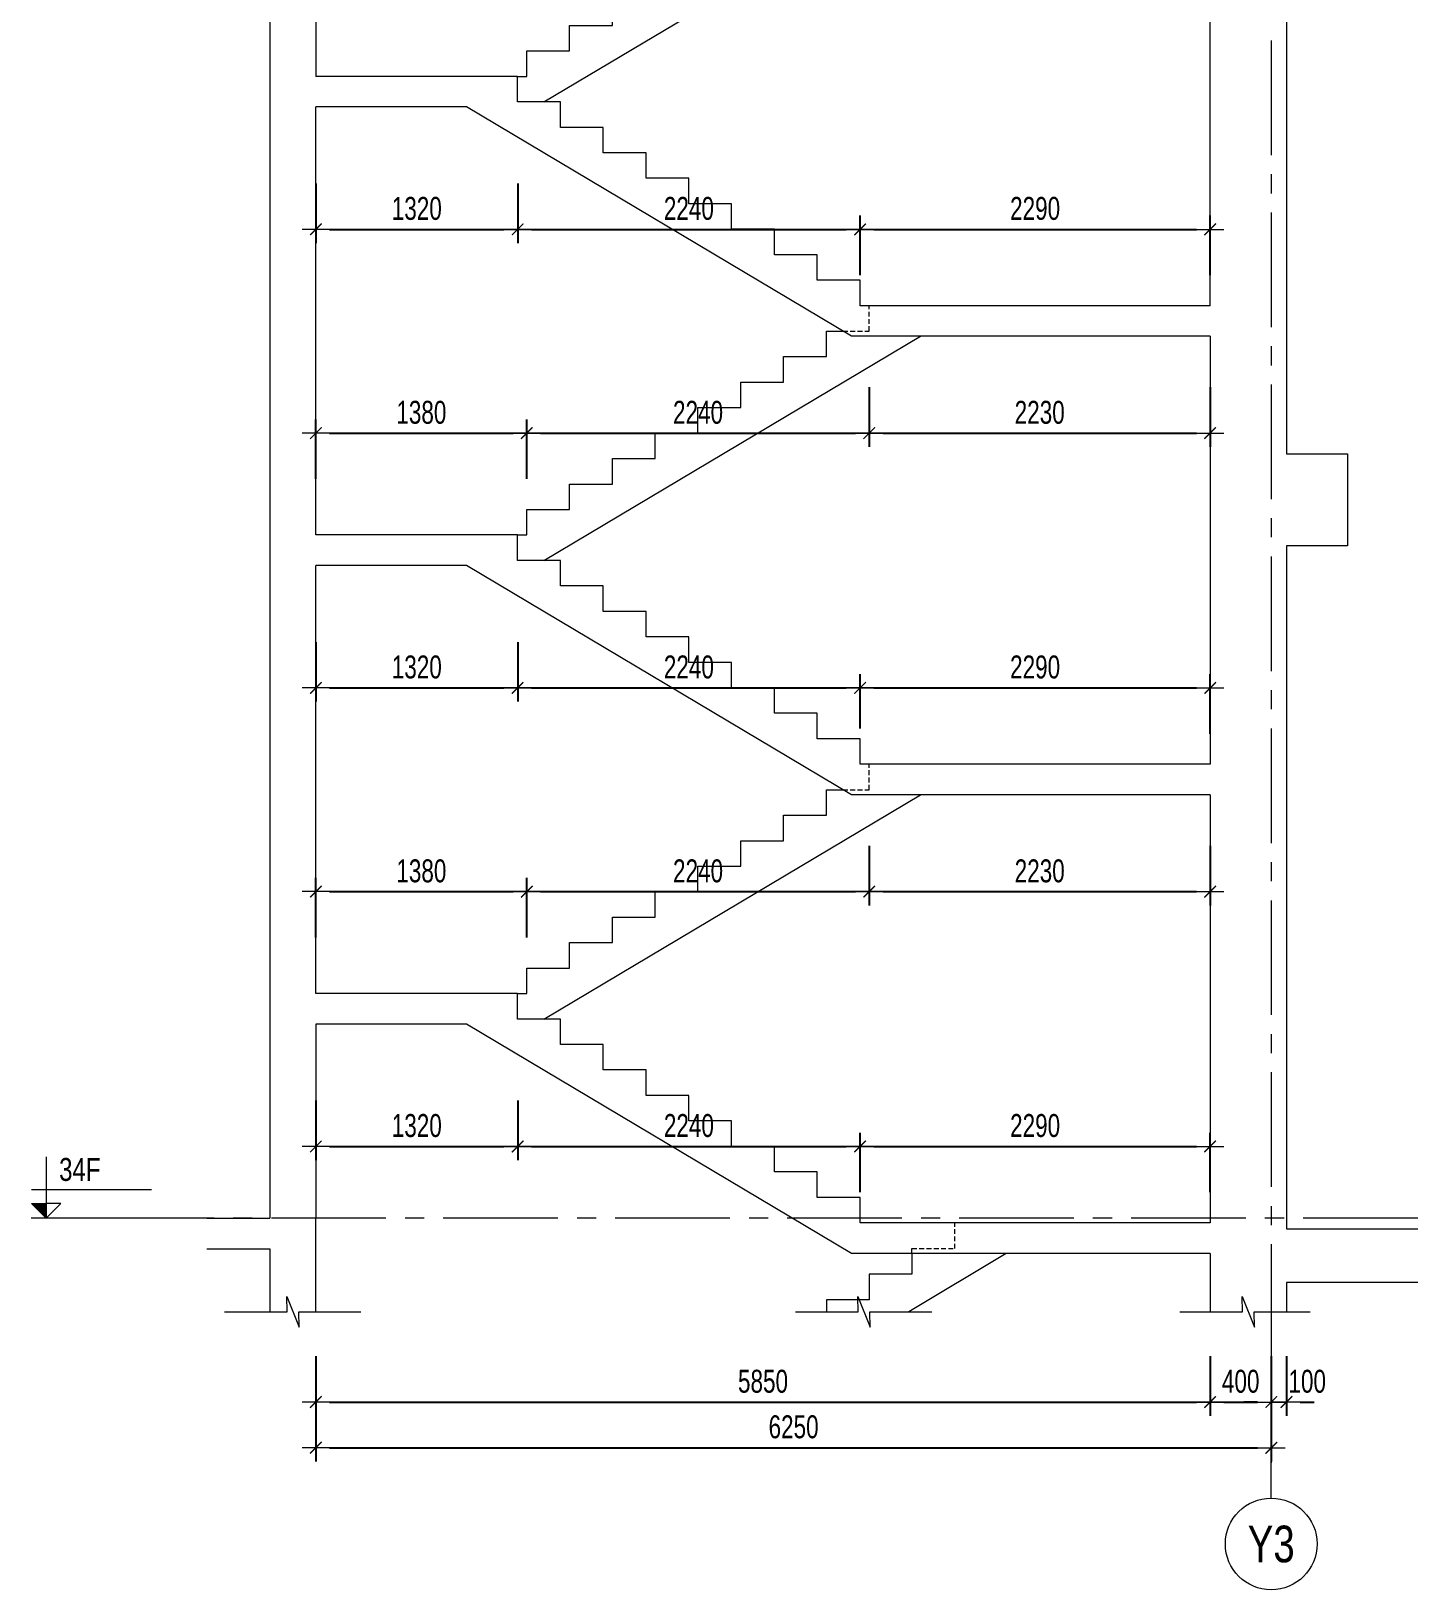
# Model space of a CAD drawing. Header units: millimetres. Extents: x -179076 to 254975, y -18667 to 296191.
# Drawn here: x 92731 to 101803, y 227612 to 237809 of the extents above; entities that cross this region are included whole.
import ezdxf
from ezdxf.enums import TextEntityAlignment as Align

# ---------------------------------------------------------------- set-up
doc = ezdxf.new("R2010")
doc.units = ezdxf.units.MM
doc.linetypes.add('CENTER2', pattern=[1.125, 0.75, -0.125, 0.125, -0.125])
doc.linetypes.add('HIDDEN2', pattern=[4.7625, 3.175, -1.5875])
doc.layers.get('Defpoints').update_dxf_attribs({"color": 151, "lineweight": 9})
for name, color, linetype, lineweight in [('NDC_S_ANNO', 7, 'Continuous', 20), ('NDC_S_AXIS', 5, 'CENTER2', 13), ('NDC_S_CONTINUOUS', 3, 'Continuous', 20), ('NDC_S_DIM', 1, 'Continuous', 15), ('NDC_S_HIDDEN', 8, 'HIDDEN2', 13), ('NDC_S_SLAB', 2, 'Continuous', 20), ('NDC_S_SYMBOL', 1, 'Continuous', 15), ('NDC_S_TEXT SYMBOL', 7, 'Continuous', 20), ('NDC_S_VN TEXT', 7, 'Continuous', 20)]:
    doc.layers.add(name, color=color, linetype=linetype, lineweight=lineweight)
doc.styles.add('NDC_ANNO', font='', dxfattribs={"width": 0.8})
doc.styles.add('NDC_DIM', font='', dxfattribs={"width": 0.75})
doc.styles.get('NDC_ANNO').set_extended_font_data('Dotum')
doc.styles.get('NDC_DIM').set_extended_font_data('Dotum')
doc.dimstyles.new('NDC_dim_60', dxfattribs={"dimscale": 60, "dimtxt": 2.5, "dimasz": 1.5, "dimexe": 1.5, "dimexo": 2.5, "dimgap": 1, "dimtad": 1, "dimdec": 0, "dimzin": 0, "dimdsep": 46, "dimtxsty": 'NDC_DIM', "dimblk": 'DIMMARK', "dimcen": 0.09, "dimdle": 1.2, "dimclrd": 1, "dimclre": 1, "dimclrt": 3, "dimadec": 0, "dimazin": 0, "dimtfac": 1, "dimtdec": 0, "dimtix": 1, "dimtofl": 0, "dimtmove": 0, "dimatfit": 3, "dimfxl": 5, "dimfxlon": 1, "dimtolj": 1, "dimtzin": 0, "dimarcsym": 0})

# ---------------------------------------------------------------- blocks, each defined once
blk = doc.blocks.new('kata_block_CT')
at = {"layer": 'NDC_S_ANNO'}
blk.add_hatch(color=3, dxfattribs=at).paths.add_polyline_path([(0, 1.6), (-1.61, 1.6), (0, 0)])
at = {"layer": 'NDC_S_ANNO', "ltscale": 50}
h = blk.add_hatch(dxfattribs=at)
h.set_pattern_fill('ANSI31', color=256, scale=1.406, style=0)
h.paths.add_polyline_path([(0, 1.6), (0, 0), (1.61, 1.6)])
for p, q in [((-1.59, 3.14), (11.47, 3.14)), ((11.56, 0), (-1.64, 0))]:
    blk.add_line(p, q, dxfattribs=at)
for points in [[(0, 6.69), (0, 0)], [(0, 0), (-1.61, 1.6), (0, 1.6)], [(0, 0), (1.61, 1.6), (0, 1.6)]]:
    blk.add_lwpolyline(points, dxfattribs=at)
at = {"layer": 'NDC_S_ANNO', "color": 8, "ltscale": 50}
blk.add_lwpolyline([(0, 0), (-1.61, 1.6), (0, 1.6)], dxfattribs=at)
at = {"layer": 'NDC_S_TEXT SYMBOL', "color": 3, "style": 'NDC_ANNO', "width": 0.8}
blk.add_attdef('CT', (1.41, 4.07), '', height=2.5, dxfattribs=at)
blk = doc.blocks.new('DIMMARK')
at = {"layer": 'NDC_S_DIM', "color": 1}
blk.add_line((-1.5, 0), (1, 0), dxfattribs=at)
at = {"layer": 'NDC_S_DIM', "color": 2, "const_width": 0.1}
blk.add_lwpolyline([(-0.42, -0.42), (0.42, 0.42)], dxfattribs=at)
blk = doc.blocks.new('*D898')
at = {"layer": 'Defpoints', "color": 0, "transparency": 16777216}
for p in [(94594, 230096), (100444, 230096), (100444, 228841)]:
    blk.add_point(p, dxfattribs=at)
at = {"layer": 'NDC_S_DIM', "color": 1, "lineweight": -2, "transparency": 16777216}
for p, q in [((94594, 229141), (94594, 228751)), ((100444, 229141), (100444, 228751)), ((94684, 228841), (100354, 228841))]:
    blk.add_line(p, q, dxfattribs=at)
at = {"layer": 'NDC_S_DIM', "color": 1, "lineweight": -2, "transparency": 16777216, "xscale": 90, "yscale": 90, "zscale": 90, "rotation": 180}
blk.add_blockref('DIMMARK', (94594, 228841), dxfattribs=at)
at = {"layer": 'NDC_S_DIM', "color": 1, "lineweight": -2, "transparency": 16777216, "xscale": 90, "yscale": 90, "zscale": 90}
blk.add_blockref('DIMMARK', (100444, 228841), dxfattribs=at)
at = {"layer": 'NDC_S_DIM', "color": 3, "transparency": 16777216, "insert": (97519, 228976), "char_height": 150, "attachment_point": 5, "style": 'NDC_DIM'}
blk.add_mtext('\\A1;5850', dxfattribs=at)
blk = doc.blocks.new('*D899')
at = {"layer": 'Defpoints', "color": 0, "transparency": 16777216}
for p in [(100844, 230446), (100444, 230096), (100844, 228841)]:
    blk.add_point(p, dxfattribs=at)
at = {"layer": 'NDC_S_DIM', "color": 1, "lineweight": -2, "transparency": 16777216}
for p, q in [((100444, 229141), (100444, 228751)), ((100844, 229141), (100844, 228751)), ((100534, 228841), (100754, 228841))]:
    blk.add_line(p, q, dxfattribs=at)
at = {"layer": 'NDC_S_DIM', "color": 1, "lineweight": -2, "transparency": 16777216, "xscale": 90, "yscale": 90, "zscale": 90, "rotation": 180}
blk.add_blockref('DIMMARK', (100444, 228841), dxfattribs=at)
at = {"layer": 'NDC_S_DIM', "color": 1, "lineweight": -2, "transparency": 16777216, "xscale": 90, "yscale": 90, "zscale": 90}
blk.add_blockref('DIMMARK', (100844, 228841), dxfattribs=at)
at = {"layer": 'NDC_S_DIM', "color": 3, "transparency": 16777216, "insert": (100644, 228976), "char_height": 150, "attachment_point": 5, "style": 'NDC_DIM'}
blk.add_mtext('\\A1;400', dxfattribs=at)
blk = doc.blocks.new('*D900')
at = {"layer": 'Defpoints', "color": 0, "transparency": 16777216}
for p in [(100844, 230446), (94594, 230096), (100844, 228542)]:
    blk.add_point(p, dxfattribs=at)
at = {"layer": 'NDC_S_DIM', "color": 1, "lineweight": -2, "transparency": 16777216}
for p, q in [((94594, 228842), (94594, 228452)), ((100844, 228842), (100844, 228452)), ((94684, 228542), (100754, 228542))]:
    blk.add_line(p, q, dxfattribs=at)
at = {"layer": 'NDC_S_DIM', "color": 1, "lineweight": -2, "transparency": 16777216, "xscale": 90, "yscale": 90, "zscale": 90, "rotation": 180}
blk.add_blockref('DIMMARK', (94594, 228542), dxfattribs=at)
at = {"layer": 'NDC_S_DIM', "color": 1, "lineweight": -2, "transparency": 16777216, "xscale": 90, "yscale": 90, "zscale": 90}
blk.add_blockref('DIMMARK', (100844, 228542), dxfattribs=at)
at = {"layer": 'NDC_S_DIM', "color": 3, "transparency": 16777216, "insert": (97719, 228678), "char_height": 150, "attachment_point": 5, "style": 'NDC_DIM'}
blk.add_mtext('\\A1;6250', dxfattribs=at)
blk = doc.blocks.new('*U187')
at = {"layer": 'NDC_S_SYMBOL'}
blk.add_line((0, 5), (0, 9), dxfattribs=at)
blk.add_circle((0, 0), 5, dxfattribs=at)
at = {"layer": 'NDC_S_TEXT SYMBOL', "color": 7, "style": 'NDC_ANNO', "width": 0.8}
blk.add_attdef('GRID', text='', height=4, dxfattribs=at).set_placement((0, 0), align=Align.MIDDLE)
blk = doc.blocks.new('*D901')
at = {"layer": 'Defpoints', "color": 0, "transparency": 16777216}
for p in [(100844, 230446), (100944, 229431), (100944, 228841)]:
    blk.add_point(p, dxfattribs=at)
at = {"layer": 'NDC_S_DIM', "color": 1, "lineweight": -2, "transparency": 16777216}
for p, q in [((100844, 229141), (100844, 228751)), ((100944, 229141), (100944, 228751)), ((100754, 228841), (100664, 228841)), ((101034, 228841), (101124, 228841))]:
    blk.add_line(p, q, dxfattribs=at)
at = {"layer": 'NDC_S_DIM', "color": 1, "lineweight": -2, "transparency": 16777216, "xscale": 90, "yscale": 90, "zscale": 90}
blk.add_blockref('DIMMARK', (100844, 228841), dxfattribs=at)
at = {"layer": 'NDC_S_DIM', "color": 1, "lineweight": -2, "transparency": 16777216, "xscale": 90, "yscale": 90, "zscale": 90, "rotation": 180}
blk.add_blockref('DIMMARK', (100944, 228841), dxfattribs=at)
at = {"layer": 'NDC_S_DIM', "color": 3, "transparency": 16777216, "insert": (101079, 228976), "char_height": 150, "attachment_point": 5, "style": 'NDC_DIM'}
blk.add_mtext('\\A1;100', dxfattribs=at)
blk = doc.blocks.new('*D1055')
at = {"layer": 'Defpoints', "color": 0, "transparency": 16777216}
for p in [(94594, 231513), (95914, 231513), (95914, 230513)]:
    blk.add_point(p, dxfattribs=at)
at = {"layer": 'NDC_S_DIM', "color": 1, "lineweight": -2, "transparency": 16777216}
for p, q in [((94594, 230813), (94594, 230423)), ((95914, 230813), (95914, 230423)), ((94684, 230513), (95824, 230513))]:
    blk.add_line(p, q, dxfattribs=at)
at = {"layer": 'NDC_S_DIM', "color": 1, "lineweight": -2, "transparency": 16777216, "xscale": 90, "yscale": 90, "zscale": 90, "rotation": 180}
blk.add_blockref('DIMMARK', (94594, 230513), dxfattribs=at)
at = {"layer": 'NDC_S_DIM', "color": 1, "lineweight": -2, "transparency": 16777216, "xscale": 90, "yscale": 90, "zscale": 90}
blk.add_blockref('DIMMARK', (95914, 230513), dxfattribs=at)
at = {"layer": 'NDC_S_DIM', "color": 3, "transparency": 16777216, "insert": (95254, 230649), "char_height": 150, "attachment_point": 5, "style": 'NDC_DIM'}
blk.add_mtext('\\A1;1320', dxfattribs=at)
blk = doc.blocks.new('*D1056')
at = {"layer": 'Defpoints', "color": 0, "transparency": 16777216}
for p in [(95914, 231513), (98154, 230513), (98154, 230013)]:
    blk.add_point(p, dxfattribs=at)
at = {"layer": 'NDC_S_DIM', "color": 1, "lineweight": -2, "transparency": 16777216}
for p, q in [((95914, 230813), (95914, 230423)), ((98154, 230213), (98154, 230603)), ((96004, 230513), (98064, 230513))]:
    blk.add_line(p, q, dxfattribs=at)
at = {"layer": 'NDC_S_DIM', "color": 1, "lineweight": -2, "transparency": 16777216, "xscale": 90, "yscale": 90, "zscale": 90, "rotation": 180}
blk.add_blockref('DIMMARK', (95914, 230513), dxfattribs=at)
at = {"layer": 'NDC_S_DIM', "color": 1, "lineweight": -2, "transparency": 16777216, "xscale": 90, "yscale": 90, "zscale": 90}
blk.add_blockref('DIMMARK', (98154, 230513), dxfattribs=at)
at = {"layer": 'NDC_S_DIM', "color": 3, "transparency": 16777216, "insert": (97034, 230649), "char_height": 150, "attachment_point": 5, "style": 'NDC_DIM'}
blk.add_mtext('\\A1;2240', dxfattribs=at)
blk = doc.blocks.new('*D1057')
at = {"layer": 'Defpoints', "color": 0, "transparency": 16777216}
for p in [(100444, 230513), (98154, 230013), (100444, 230013)]:
    blk.add_point(p, dxfattribs=at)
at = {"layer": 'NDC_S_DIM', "color": 1, "lineweight": -2, "transparency": 16777216}
for p, q in [((98154, 230213), (98154, 230603)), ((100444, 230213), (100444, 230603)), ((98244, 230513), (100354, 230513))]:
    blk.add_line(p, q, dxfattribs=at)
at = {"layer": 'NDC_S_DIM', "color": 1, "lineweight": -2, "transparency": 16777216, "xscale": 90, "yscale": 90, "zscale": 90, "rotation": 180}
blk.add_blockref('DIMMARK', (98154, 230513), dxfattribs=at)
at = {"layer": 'NDC_S_DIM', "color": 1, "lineweight": -2, "transparency": 16777216, "xscale": 90, "yscale": 90, "zscale": 90}
blk.add_blockref('DIMMARK', (100444, 230513), dxfattribs=at)
at = {"layer": 'NDC_S_DIM', "color": 3, "transparency": 16777216, "insert": (99299, 230649), "char_height": 150, "attachment_point": 5, "style": 'NDC_DIM'}
blk.add_mtext('\\A1;2290', dxfattribs=at)
blk = doc.blocks.new('*D1058')
at = {"layer": 'Defpoints', "color": 0, "transparency": 16777216}
for p in [(95974, 232180), (94594, 231513), (95974, 231513)]:
    blk.add_point(p, dxfattribs=at)
at = {"layer": 'NDC_S_DIM', "color": 1, "lineweight": -2, "transparency": 16777216}
for p, q in [((94594, 231880), (94594, 232270)), ((95974, 231880), (95974, 232270)), ((94684, 232180), (95884, 232180))]:
    blk.add_line(p, q, dxfattribs=at)
at = {"layer": 'NDC_S_DIM', "color": 1, "lineweight": -2, "transparency": 16777216, "xscale": 90, "yscale": 90, "zscale": 90, "rotation": 180}
blk.add_blockref('DIMMARK', (94594, 232180), dxfattribs=at)
at = {"layer": 'NDC_S_DIM', "color": 1, "lineweight": -2, "transparency": 16777216, "xscale": 90, "yscale": 90, "zscale": 90}
blk.add_blockref('DIMMARK', (95974, 232180), dxfattribs=at)
at = {"layer": 'NDC_S_DIM', "color": 3, "transparency": 16777216, "insert": (95284, 232315), "char_height": 150, "attachment_point": 5, "style": 'NDC_DIM'}
blk.add_mtext('\\A1;1380', dxfattribs=at)
blk = doc.blocks.new('*D1059')
at = {"layer": 'Defpoints', "color": 0, "transparency": 16777216}
for p in [(98214, 232847), (98214, 232180), (95974, 231513)]:
    blk.add_point(p, dxfattribs=at)
at = {"layer": 'NDC_S_DIM', "color": 1, "lineweight": -2, "transparency": 16777216}
for p, q in [((98214, 232480), (98214, 232090)), ((95974, 231880), (95974, 232270)), ((96064, 232180), (98124, 232180))]:
    blk.add_line(p, q, dxfattribs=at)
at = {"layer": 'NDC_S_DIM', "color": 1, "lineweight": -2, "transparency": 16777216, "xscale": 90, "yscale": 90, "zscale": 90, "rotation": 180}
blk.add_blockref('DIMMARK', (95974, 232180), dxfattribs=at)
at = {"layer": 'NDC_S_DIM', "color": 1, "lineweight": -2, "transparency": 16777216, "xscale": 90, "yscale": 90, "zscale": 90}
blk.add_blockref('DIMMARK', (98214, 232180), dxfattribs=at)
at = {"layer": 'NDC_S_DIM', "color": 3, "transparency": 16777216, "insert": (97094, 232315), "char_height": 150, "attachment_point": 5, "style": 'NDC_DIM'}
blk.add_mtext('\\A1;2240', dxfattribs=at)
blk = doc.blocks.new('*D1060')
at = {"layer": 'Defpoints', "color": 0, "transparency": 16777216}
for p in [(98214, 232847), (100444, 232813), (100444, 232180)]:
    blk.add_point(p, dxfattribs=at)
at = {"layer": 'NDC_S_DIM', "color": 1, "lineweight": -2, "transparency": 16777216}
for p, q in [((98214, 232480), (98214, 232090)), ((100444, 232480), (100444, 232090)), ((98304, 232180), (100354, 232180))]:
    blk.add_line(p, q, dxfattribs=at)
at = {"layer": 'NDC_S_DIM', "color": 1, "lineweight": -2, "transparency": 16777216, "xscale": 90, "yscale": 90, "zscale": 90, "rotation": 180}
blk.add_blockref('DIMMARK', (98214, 232180), dxfattribs=at)
at = {"layer": 'NDC_S_DIM', "color": 1, "lineweight": -2, "transparency": 16777216, "xscale": 90, "yscale": 90, "zscale": 90}
blk.add_blockref('DIMMARK', (100444, 232180), dxfattribs=at)
at = {"layer": 'NDC_S_DIM', "color": 3, "transparency": 16777216, "insert": (99329, 232315), "char_height": 150, "attachment_point": 5, "style": 'NDC_DIM'}
blk.add_mtext('\\A1;2230', dxfattribs=at)
blk = doc.blocks.new('*D1061')
at = {"layer": 'Defpoints', "color": 0, "transparency": 16777216}
for p in [(94594, 234513), (95914, 234513), (95914, 233513)]:
    blk.add_point(p, dxfattribs=at)
at = {"layer": 'NDC_S_DIM', "color": 1, "lineweight": -2, "transparency": 16777216}
for p, q in [((94594, 233813), (94594, 233423)), ((95914, 233813), (95914, 233423)), ((94684, 233513), (95824, 233513))]:
    blk.add_line(p, q, dxfattribs=at)
at = {"layer": 'NDC_S_DIM', "color": 1, "lineweight": -2, "transparency": 16777216, "xscale": 90, "yscale": 90, "zscale": 90, "rotation": 180}
blk.add_blockref('DIMMARK', (94594, 233513), dxfattribs=at)
at = {"layer": 'NDC_S_DIM', "color": 1, "lineweight": -2, "transparency": 16777216, "xscale": 90, "yscale": 90, "zscale": 90}
blk.add_blockref('DIMMARK', (95914, 233513), dxfattribs=at)
at = {"layer": 'NDC_S_DIM', "color": 3, "transparency": 16777216, "insert": (95254, 233649), "char_height": 150, "attachment_point": 5, "style": 'NDC_DIM'}
blk.add_mtext('\\A1;1320', dxfattribs=at)
blk = doc.blocks.new('*D1062')
at = {"layer": 'Defpoints', "color": 0, "transparency": 16777216}
for p in [(95914, 234513), (98154, 233513), (98154, 233097)]:
    blk.add_point(p, dxfattribs=at)
at = {"layer": 'NDC_S_DIM', "color": 1, "lineweight": -2, "transparency": 16777216}
for p, q in [((95914, 233813), (95914, 233423)), ((96004, 233513), (98064, 233513)), ((98154, 233247), (98154, 233603))]:
    blk.add_line(p, q, dxfattribs=at)
at = {"layer": 'NDC_S_DIM', "color": 1, "lineweight": -2, "transparency": 16777216, "xscale": 90, "yscale": 90, "zscale": 90, "rotation": 180}
blk.add_blockref('DIMMARK', (95914, 233513), dxfattribs=at)
at = {"layer": 'NDC_S_DIM', "color": 1, "lineweight": -2, "transparency": 16777216, "xscale": 90, "yscale": 90, "zscale": 90}
blk.add_blockref('DIMMARK', (98154, 233513), dxfattribs=at)
at = {"layer": 'NDC_S_DIM', "color": 3, "transparency": 16777216, "insert": (97034, 233649), "char_height": 150, "attachment_point": 5, "style": 'NDC_DIM'}
blk.add_mtext('\\A1;2240', dxfattribs=at)
blk = doc.blocks.new('*D1063')
at = {"layer": 'Defpoints', "color": 0, "transparency": 16777216}
for p in [(100444, 233513), (98154, 233097), (100444, 233013)]:
    blk.add_point(p, dxfattribs=at)
at = {"layer": 'NDC_S_DIM', "color": 1, "lineweight": -2, "transparency": 16777216}
for p, q in [((98154, 233247), (98154, 233603)), ((98244, 233513), (100354, 233513)), ((100444, 233213), (100444, 233603))]:
    blk.add_line(p, q, dxfattribs=at)
at = {"layer": 'NDC_S_DIM', "color": 1, "lineweight": -2, "transparency": 16777216, "xscale": 90, "yscale": 90, "zscale": 90, "rotation": 180}
blk.add_blockref('DIMMARK', (98154, 233513), dxfattribs=at)
at = {"layer": 'NDC_S_DIM', "color": 1, "lineweight": -2, "transparency": 16777216, "xscale": 90, "yscale": 90, "zscale": 90}
blk.add_blockref('DIMMARK', (100444, 233513), dxfattribs=at)
at = {"layer": 'NDC_S_DIM', "color": 3, "transparency": 16777216, "insert": (99299, 233649), "char_height": 150, "attachment_point": 5, "style": 'NDC_DIM'}
blk.add_mtext('\\A1;2290', dxfattribs=at)
blk = doc.blocks.new('*D1064')
at = {"layer": 'Defpoints', "color": 0, "transparency": 16777216}
for p in [(95974, 235180), (94594, 234513), (95974, 234513)]:
    blk.add_point(p, dxfattribs=at)
at = {"layer": 'NDC_S_DIM', "color": 1, "lineweight": -2, "transparency": 16777216}
for p, q in [((94594, 234880), (94594, 235270)), ((95974, 234880), (95974, 235270)), ((94684, 235180), (95884, 235180))]:
    blk.add_line(p, q, dxfattribs=at)
at = {"layer": 'NDC_S_DIM', "color": 1, "lineweight": -2, "transparency": 16777216, "xscale": 90, "yscale": 90, "zscale": 90, "rotation": 180}
blk.add_blockref('DIMMARK', (94594, 235180), dxfattribs=at)
at = {"layer": 'NDC_S_DIM', "color": 1, "lineweight": -2, "transparency": 16777216, "xscale": 90, "yscale": 90, "zscale": 90}
blk.add_blockref('DIMMARK', (95974, 235180), dxfattribs=at)
at = {"layer": 'NDC_S_DIM', "color": 3, "transparency": 16777216, "insert": (95284, 235315), "char_height": 150, "attachment_point": 5, "style": 'NDC_DIM'}
blk.add_mtext('\\A1;1380', dxfattribs=at)
blk = doc.blocks.new('*D1065')
at = {"layer": 'Defpoints', "color": 0, "transparency": 16777216}
for p in [(98214, 235847), (98214, 235180), (95974, 234513)]:
    blk.add_point(p, dxfattribs=at)
at = {"layer": 'NDC_S_DIM', "color": 1, "lineweight": -2, "transparency": 16777216}
for p, q in [((98214, 235480), (98214, 235090)), ((95974, 234880), (95974, 235270)), ((96064, 235180), (98124, 235180))]:
    blk.add_line(p, q, dxfattribs=at)
at = {"layer": 'NDC_S_DIM', "color": 1, "lineweight": -2, "transparency": 16777216, "xscale": 90, "yscale": 90, "zscale": 90, "rotation": 180}
blk.add_blockref('DIMMARK', (95974, 235180), dxfattribs=at)
at = {"layer": 'NDC_S_DIM', "color": 1, "lineweight": -2, "transparency": 16777216, "xscale": 90, "yscale": 90, "zscale": 90}
blk.add_blockref('DIMMARK', (98214, 235180), dxfattribs=at)
at = {"layer": 'NDC_S_DIM', "color": 3, "transparency": 16777216, "insert": (97094, 235315), "char_height": 150, "attachment_point": 5, "style": 'NDC_DIM'}
blk.add_mtext('\\A1;2240', dxfattribs=at)
blk = doc.blocks.new('*D1066')
at = {"layer": 'Defpoints', "color": 0, "transparency": 16777216}
for p in [(98214, 235847), (100444, 235813), (100444, 235180)]:
    blk.add_point(p, dxfattribs=at)
at = {"layer": 'NDC_S_DIM', "color": 1, "lineweight": -2, "transparency": 16777216}
for p, q in [((98214, 235480), (98214, 235090)), ((100444, 235480), (100444, 235090)), ((98304, 235180), (100354, 235180))]:
    blk.add_line(p, q, dxfattribs=at)
at = {"layer": 'NDC_S_DIM', "color": 1, "lineweight": -2, "transparency": 16777216, "xscale": 90, "yscale": 90, "zscale": 90, "rotation": 180}
blk.add_blockref('DIMMARK', (98214, 235180), dxfattribs=at)
at = {"layer": 'NDC_S_DIM', "color": 1, "lineweight": -2, "transparency": 16777216, "xscale": 90, "yscale": 90, "zscale": 90}
blk.add_blockref('DIMMARK', (100444, 235180), dxfattribs=at)
at = {"layer": 'NDC_S_DIM', "color": 3, "transparency": 16777216, "insert": (99329, 235315), "char_height": 150, "attachment_point": 5, "style": 'NDC_DIM'}
blk.add_mtext('\\A1;2230', dxfattribs=at)
blk = doc.blocks.new('*D1067')
at = {"layer": 'Defpoints', "color": 0, "transparency": 16777216}
for p in [(94594, 237513), (95914, 237513), (95914, 236513)]:
    blk.add_point(p, dxfattribs=at)
at = {"layer": 'NDC_S_DIM', "color": 1, "lineweight": -2, "transparency": 16777216}
for p, q in [((94594, 236813), (94594, 236423)), ((95914, 236813), (95914, 236423)), ((94684, 236513), (95824, 236513))]:
    blk.add_line(p, q, dxfattribs=at)
at = {"layer": 'NDC_S_DIM', "color": 1, "lineweight": -2, "transparency": 16777216, "xscale": 90, "yscale": 90, "zscale": 90, "rotation": 180}
blk.add_blockref('DIMMARK', (94594, 236513), dxfattribs=at)
at = {"layer": 'NDC_S_DIM', "color": 1, "lineweight": -2, "transparency": 16777216, "xscale": 90, "yscale": 90, "zscale": 90}
blk.add_blockref('DIMMARK', (95914, 236513), dxfattribs=at)
at = {"layer": 'NDC_S_DIM', "color": 3, "transparency": 16777216, "insert": (95254, 236649), "char_height": 150, "attachment_point": 5, "style": 'NDC_DIM'}
blk.add_mtext('\\A1;1320', dxfattribs=at)
blk = doc.blocks.new('*D1068')
at = {"layer": 'Defpoints', "color": 0, "transparency": 16777216}
for p in [(95914, 237513), (98154, 236513), (98154, 236013)]:
    blk.add_point(p, dxfattribs=at)
at = {"layer": 'NDC_S_DIM', "color": 1, "lineweight": -2, "transparency": 16777216}
for p, q in [((95914, 236813), (95914, 236423)), ((98154, 236213), (98154, 236603)), ((96004, 236513), (98064, 236513))]:
    blk.add_line(p, q, dxfattribs=at)
at = {"layer": 'NDC_S_DIM', "color": 1, "lineweight": -2, "transparency": 16777216, "xscale": 90, "yscale": 90, "zscale": 90, "rotation": 180}
blk.add_blockref('DIMMARK', (95914, 236513), dxfattribs=at)
at = {"layer": 'NDC_S_DIM', "color": 1, "lineweight": -2, "transparency": 16777216, "xscale": 90, "yscale": 90, "zscale": 90}
blk.add_blockref('DIMMARK', (98154, 236513), dxfattribs=at)
at = {"layer": 'NDC_S_DIM', "color": 3, "transparency": 16777216, "insert": (97034, 236649), "char_height": 150, "attachment_point": 5, "style": 'NDC_DIM'}
blk.add_mtext('\\A1;2240', dxfattribs=at)
blk = doc.blocks.new('*D1069')
at = {"layer": 'Defpoints', "color": 0, "transparency": 16777216}
for p in [(100444, 236513), (98154, 236013), (100444, 236013)]:
    blk.add_point(p, dxfattribs=at)
at = {"layer": 'NDC_S_DIM', "color": 1, "lineweight": -2, "transparency": 16777216}
for p, q in [((98154, 236213), (98154, 236603)), ((100444, 236213), (100444, 236603)), ((98244, 236513), (100354, 236513))]:
    blk.add_line(p, q, dxfattribs=at)
at = {"layer": 'NDC_S_DIM', "color": 1, "lineweight": -2, "transparency": 16777216, "xscale": 90, "yscale": 90, "zscale": 90, "rotation": 180}
blk.add_blockref('DIMMARK', (98154, 236513), dxfattribs=at)
at = {"layer": 'NDC_S_DIM', "color": 1, "lineweight": -2, "transparency": 16777216, "xscale": 90, "yscale": 90, "zscale": 90}
blk.add_blockref('DIMMARK', (100444, 236513), dxfattribs=at)
at = {"layer": 'NDC_S_DIM', "color": 3, "transparency": 16777216, "insert": (99299, 236649), "char_height": 150, "attachment_point": 5, "style": 'NDC_DIM'}
blk.add_mtext('\\A1;2290', dxfattribs=at)
blk = doc.blocks.new('*D1070')
at = {"layer": 'Defpoints', "color": 0, "transparency": 16777216}
for p in [(95974, 238180), (94594, 237513), (95974, 237513)]:
    blk.add_point(p, dxfattribs=at)
at = {"layer": 'NDC_S_DIM', "color": 1, "lineweight": -2, "transparency": 16777216}
for p, q in [((94594, 237880), (94594, 238270)), ((95974, 237880), (95974, 238270)), ((94684, 238180), (95884, 238180))]:
    blk.add_line(p, q, dxfattribs=at)
at = {"layer": 'NDC_S_DIM', "color": 1, "lineweight": -2, "transparency": 16777216, "xscale": 90, "yscale": 90, "zscale": 90, "rotation": 180}
blk.add_blockref('DIMMARK', (94594, 238180), dxfattribs=at)
at = {"layer": 'NDC_S_DIM', "color": 1, "lineweight": -2, "transparency": 16777216, "xscale": 90, "yscale": 90, "zscale": 90}
blk.add_blockref('DIMMARK', (95974, 238180), dxfattribs=at)
at = {"layer": 'NDC_S_DIM', "color": 3, "transparency": 16777216, "insert": (95284, 238315), "char_height": 150, "attachment_point": 5, "style": 'NDC_DIM'}
blk.add_mtext('\\A1;1380', dxfattribs=at)
blk = doc.blocks.new('*D1071')
at = {"layer": 'Defpoints', "color": 0, "transparency": 16777216}
for p in [(98214, 238847), (98214, 238180), (95974, 237513)]:
    blk.add_point(p, dxfattribs=at)
at = {"layer": 'NDC_S_DIM', "color": 1, "lineweight": -2, "transparency": 16777216}
for p, q in [((98214, 238480), (98214, 238090)), ((95974, 237880), (95974, 238270)), ((96064, 238180), (98124, 238180))]:
    blk.add_line(p, q, dxfattribs=at)
at = {"layer": 'NDC_S_DIM', "color": 1, "lineweight": -2, "transparency": 16777216, "xscale": 90, "yscale": 90, "zscale": 90, "rotation": 180}
blk.add_blockref('DIMMARK', (95974, 238180), dxfattribs=at)
at = {"layer": 'NDC_S_DIM', "color": 1, "lineweight": -2, "transparency": 16777216, "xscale": 90, "yscale": 90, "zscale": 90}
blk.add_blockref('DIMMARK', (98214, 238180), dxfattribs=at)
at = {"layer": 'NDC_S_DIM', "color": 3, "transparency": 16777216, "insert": (97094, 238315), "char_height": 150, "attachment_point": 5, "style": 'NDC_DIM'}
blk.add_mtext('\\A1;2240', dxfattribs=at)

msp = doc.modelspace()

# ---------------------------------------------------------------- linework, layer by layer
at = {"layer": 'NDC_S_AXIS', "ltscale": 1000}
for p, q in [((100843.5, 245623.1), (100843.5, 228443.3)), ((101802.6, 230043.5), (92735.4, 230043.5))]:
    msp.add_line(p, q, dxfattribs=at)
at = {"layer": 'NDC_S_CONTINUOUS'}
for p, q in [((96084.6, 237346.8), (98548.6, 238813.5)), ((96084.6, 234346.8), (98548.6, 235813.5)), ((96084.6, 231346.8), (98548.6, 232813.5)), ((99109, 229813.5), (98472.9, 229431.4))]:
    msp.add_line(p, q, dxfattribs=at)
for points in [[(95906.7, 237513.5), (95973.5, 237513.5), (95973.5, 237680.2), (96253.5, 237680.2), (96253.5, 237846.8), (96533.5, 237846.8), (96533.5, 238013.5), (96813.5, 238013.5), (96813.5, 238180.2), (97093.5, 238180.2), (97093.5, 238346.8), (97373.5, 238346.8), (97373.5, 238513.5), (97653.5, 238513.5), (97653.5, 238680.2), (97933.5, 238680.2), (97933.5, 238846.8), (98042, 238846.8)], [(95913.5, 234513.5), (95973.5, 234513.5), (95973.5, 234680.2), (96253.5, 234680.2), (96253.5, 234846.8), (96533.5, 234846.8), (96533.5, 235013.5), (96813.5, 235013.5), (96813.5, 235180.2), (97093.5, 235180.2), (97093.5, 235346.8), (97373.5, 235346.8), (97373.5, 235513.5), (97653.5, 235513.5), (97653.5, 235680.2), (97933.5, 235680.2), (97933.5, 235846.8), (98042.5, 235846.8)], [(95913.5, 231513.5), (95973.5, 231513.5), (95973.5, 231680.2), (96253.5, 231680.2), (96253.5, 231846.8), (96533.5, 231846.8), (96533.5, 232013.5), (96813.5, 232013.5), (96813.5, 232180.2), (97093.5, 232180.2), (97093.5, 232346.8), (97373.5, 232346.8), (97373.5, 232513.5), (97653.5, 232513.5), (97653.5, 232680.2), (97933.5, 232680.2), (97933.5, 232846.8), (98042.5, 232846.8)], [(98493.5, 229813.5), (98493.5, 229677.1), (98213.5, 229677.1), (98213.5, 229509), (97933.5, 229509), (97933.5, 229431.4)]]:
    msp.add_lwpolyline(points, dxfattribs=at)
at = {"layer": 'NDC_S_HIDDEN', "ltscale": 10}
for points in [[(98042.5, 235846.8), (98213.5, 235846.8), (98213.5, 236010.5)], [(98042.5, 232846.8), (98213.5, 232846.8), (98213.5, 233010.5)], [(98493.5, 229813.5), (98493.5, 229845.3), (98773.5, 229845.3), (98773.5, 230013.5)]]:
    msp.add_lwpolyline(points, dxfattribs=at)
at = {"layer": 'NDC_S_SLAB'}
for p, q in [((94593.5, 240238.5), (94593.5, 237513.5)), ((94293.5, 238843.5), (94293.5, 230043.5)), ((100943.5, 238593.5), (100943.5, 235043.5)), ((100943.5, 235043.5), (101343.5, 235043.5)), ((101343.5, 235043.5), (101343.5, 234443.5)), ((100943.5, 234443.5), (100943.5, 229973.5)), ((101343.5, 234443.5), (100943.5, 234443.5)), ((93880.4, 230043.5), (94293.5, 230043.5)), ((94593.5, 229431.4), (94593.5, 230043.5)), ((100943.5, 229973.5), (101802.6, 229973.5)), ((93880.4, 229843.5), (94293.5, 229843.5)), ((94293.5, 229843.5), (94293.5, 229431.4)), ((100443.5, 229813.5), (98098.5, 229813.5))]:
    msp.add_line(p, q, dxfattribs=at)
for points in [[(100443.5, 236013.5), (100443.5, 238813.5), (98100.9, 238813.5), (95580.9, 240238.5), (94593.5, 240238.5)], [(100443.5, 236013.5), (98153.5, 236013.5), (98153.5, 236180.2), (97873.5, 236180.2), (97873.5, 236346.8), (97593.5, 236346.8), (97593.5, 236513.5), (97313.5, 236513.5), (97313.5, 236680.2), (97033.5, 236680.2), (97033.5, 236846.8), (96753.5, 236846.8), (96753.5, 237013.5), (96473.5, 237013.5), (96473.5, 237180.2), (96193.5, 237180.2), (96193.5, 237346.8), (95913.5, 237346.8), (95913.5, 237513.5), (94593.6, 237513.5)], [(94593.6, 234513.5), (94593.6, 237313.5)], [(100443.5, 235813.5), (98098.5, 235813.5), (95578.5, 237313.5), (94593.6, 237313.5)], [(100443.5, 235813.5), (100443.5, 233013.5)], [(100443.5, 233013.5), (98153.5, 233013.5), (98153.5, 233180.2), (97873.5, 233180.2), (97873.5, 233346.8), (97593.5, 233346.8), (97593.5, 233513.5), (97313.5, 233513.5), (97313.5, 233680.2), (97033.5, 233680.2), (97033.5, 233846.8), (96753.5, 233846.8), (96753.5, 234013.5), (96473.5, 234013.5), (96473.5, 234180.2), (96193.5, 234180.2), (96193.5, 234346.8), (95913.5, 234346.8), (95913.5, 234513.5), (94593.6, 234513.5)], [(100443.5, 230013.5), (98153.5, 230013.5), (98153.5, 230180.2), (97873.5, 230180.2), (97873.5, 230346.8), (97593.5, 230346.8), (97593.5, 230513.5), (97313.5, 230513.5), (97313.5, 230680.2), (97033.5, 230680.2), (97033.5, 230846.8), (96753.5, 230846.8), (96753.5, 231013.5), (96473.5, 231013.5), (96473.5, 231180.2), (96193.5, 231180.2), (96193.5, 231346.8), (95913.5, 231346.8), (95913.5, 231513.5), (94593.6, 231513.5), (94593.6, 234313.5)], [(100443.5, 232813.5), (98098.5, 232813.5), (95578.5, 234313.5), (94593.6, 234313.5)], [(100443.5, 232813.5), (100443.5, 230013.5)], [(98098.5, 229813.5), (95578.5, 231313.5), (94593.6, 231313.5), (94593.6, 230043.5)], [(100443.5, 229813.5), (100443.5, 229431.4)], [(101802.6, 229623.5), (100943.5, 229623.5), (100943.5, 229431.4)]]:
    msp.add_lwpolyline(points, dxfattribs=at)
at = {"layer": 'NDC_S_SYMBOL'}
for points in [[(93996.1, 229431.4), (94405.7, 229431.4), (94403.5, 229531.4), (94483.5, 229331.4), (94481.4, 229431.4), (94887.7, 229431.4)], [(97731.6, 229431.4), (98141.2, 229431.4), (98139.1, 229531.4), (98219.1, 229331.4), (98216.9, 229431.4), (98623.2, 229431.4)], [(100246.1, 229431.4), (100655.7, 229431.4), (100653.5, 229531.4), (100733.5, 229331.4), (100731.4, 229431.4), (101098.3, 229431.4)]]:
    msp.add_lwpolyline(points, dxfattribs=at)

# ---------------------------------------------------------------- block references
at = {"layer": 'NDC_S_AXIS', "xscale": 60, "yscale": 60, "zscale": 60}
msp.add_blockref('*U187', (100843.5, 227912.5), dxfattribs=at).add_auto_attribs({'GRID': 'Y3'})
at = {"layer": 'NDC_S_VN TEXT', "xscale": 60, "yscale": 60, "zscale": 60}
msp.add_blockref('kata_block_CT', (92829.8, 230043.5), dxfattribs=at).add_auto_attribs({'CT': '34F'})

# ---------------------------------------------------------------- dimensions: what is measured, and where the dimension line sits
at = {"layer": 'NDC_S_DIM'}
for base, p1, p2, picture, middle in [((98213.5, 238180.2), (95973.5, 237513.5), (98213.5, 238846.8), '*D1071', (97093.5, 238315.3)), ((98153.5, 236513.5), (95913.5, 237513.5), (98153.5, 236013.5), '*D1068', (97033.5, 236648.6)), ((100443.5, 236513.5), (98153.5, 236013.5), (100443.5, 236013.5), '*D1069', (99298.5, 236648.6)), ((98213.5, 235180.2), (95973.5, 234513.5), (98213.5, 235846.8), '*D1065', (97093.5, 235315.3)), ((100443.5, 235180.2), (98213.5, 235846.8), (100443.5, 235813.5), '*D1066', (99328.5, 235315.3)), ((98153.5, 233513.5), (95913.5, 234513.5), (98153.5, 233096.8), '*D1062', (97033.5, 233648.6)), ((100443.5, 233513.5), (98153.5, 233096.8), (100443.5, 233013.5), '*D1063', (99298.5, 233648.6)), ((98213.5, 232180.2), (95973.5, 231513.5), (98213.5, 232846.8), '*D1059', (97093.5, 232315.3)), ((100443.5, 232180.2), (98213.5, 232846.8), (100443.5, 232813.5), '*D1060', (99328.5, 232315.3)), ((98153.5, 230513.5), (95913.5, 231513.5), (98153.5, 230013.5), '*D1056', (97033.5, 230648.6)), ((100443.5, 230513.5), (98153.5, 230013.5), (100443.5, 230013.5), '*D1057', (99298.5, 230648.6)), ((100843.5, 228841.3), (100443.5, 230095.9), (100843.5, 230445.9), '*D899', (100643.5, 228976.4))]:
    dim = msp.add_linear_dim(base=base, p1=p1, p2=p2, dimstyle='NDC_dim_60', override={"dimtmove": 1}, dxfattribs=at)
    dim.commit()
    dim.dimension.update_dxf_attribs({"geometry": picture, "text_midpoint": middle})
for base, p1, p2, picture, middle in [((95973.5, 238180.2), (94593.5, 237513.5), (95973.5, 237513.5), '*D1070', (95283.5, 238315.3)), ((95913.5, 236513.5), (94593.6, 237513.5), (95913.5, 237513.5), '*D1067', (95253.5, 236648.6)), ((95973.5, 235180.2), (94593.6, 234513.5), (95973.5, 234513.5), '*D1064', (95283.5, 235315.3)), ((95913.5, 233513.5), (94593.6, 234513.5), (95913.5, 234513.5), '*D1061', (95253.5, 233648.6)), ((95973.5, 232180.2), (94593.6, 231513.5), (95973.5, 231513.5), '*D1058', (95283.5, 232315.3)), ((95913.5, 230513.5), (94593.6, 231513.5), (95913.5, 231513.5), '*D1055', (95253.5, 230648.6)), ((100843.5, 228542.5), (94593.5, 230095.9), (100843.5, 230445.9), '*D900', (97718.5, 228677.6)), ((100443.5, 228841.3), (94593.5, 230095.9), (100443.5, 230095.9), '*D898', (97518.5, 228976.4))]:
    dim = msp.add_linear_dim(base=base, p1=p1, p2=p2, dimstyle='NDC_dim_60', dxfattribs=at)
    dim.commit()
    dim.dimension.update_dxf_attribs({"geometry": picture, "text_midpoint": middle})
dim = msp.add_linear_dim(base=(100943.5, 228841.3), p1=(100843.5, 230445.9), p2=(100943.5, 229431.4), dimstyle='NDC_dim_60', override={"dimtmove": 1}, dxfattribs=at)
dim.commit()
dim.dimension.update_dxf_attribs({"geometry": '*D901', "text_midpoint": (101078.5, 228841.3), "dimtype": 160})

doc.saveas('drawing.dxf')
